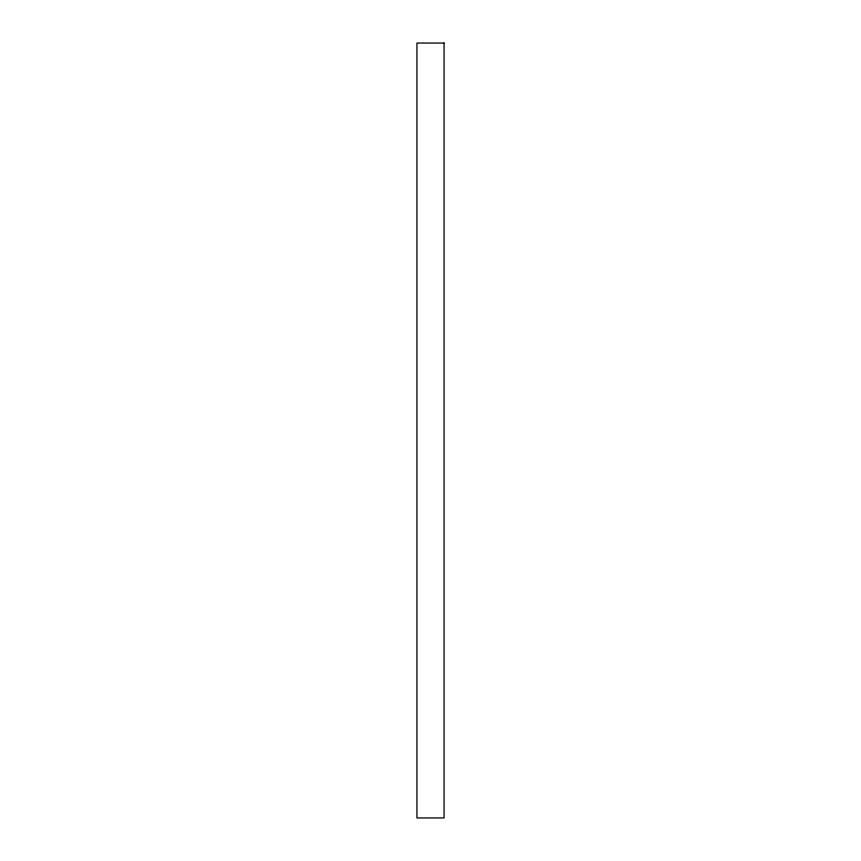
<?xml version="1.0" encoding="UTF-8"?>
<svg xmlns="http://www.w3.org/2000/svg" width="861" height="861" viewBox="0 0 861 861"><rect width="100%" height="100%" fill="white"/><g stroke="black" fill="none" stroke-linecap="round" stroke-linejoin="round"><path stroke-width="1.29" d="M444.061 43.05L416.939 43.05L416.939 817.95L444.061 817.95L444.061 43.05"/></g></svg>
